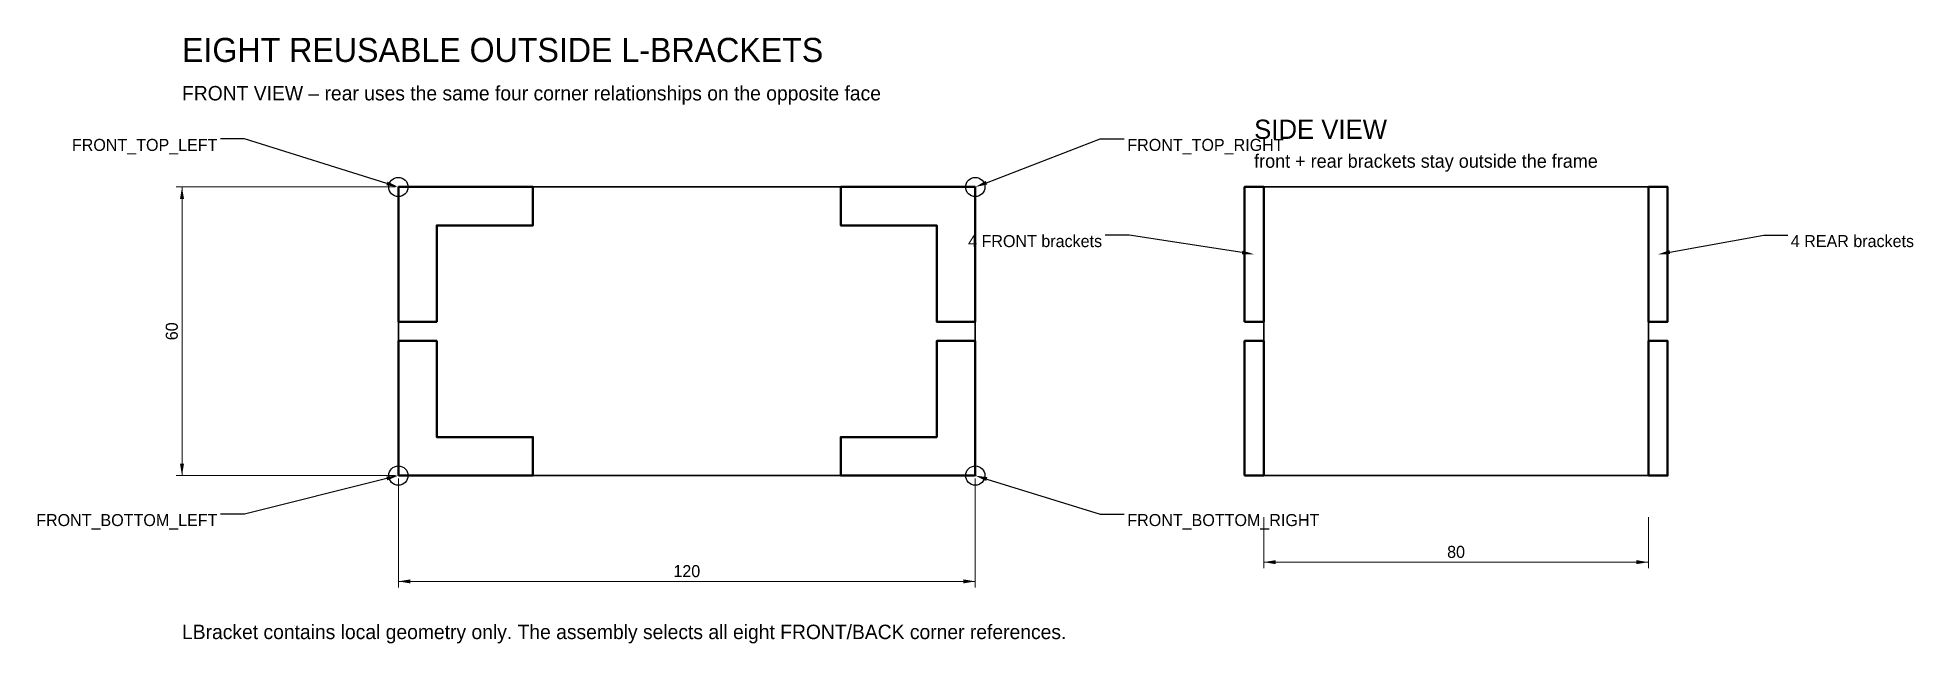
# Model space of a CAD drawing. Header units: millimetres. Extents: x -135 to 255, y -35 to 91.
import ezdxf
from ezdxf import colors
from ezdxf.entities.mleader import LeaderData, LeaderLine
from ezdxf.math import Vec2, Vec3

# ---------------------------------------------------------------- set-up
doc = ezdxf.new("R2010")
doc.units = ezdxf.units.MM
for name, color, linetype, lineweight in [('BRACKET', 3, 'Continuous', 50), ('DETAIL', 7, 'Continuous', 35), ('DIM', 4, 'Continuous', 20), ('FRAME', 8, 'Continuous', 35), ('PLACEMENT', 1, 'Continuous', 30)]:
    doc.layers.add(name, color=color, linetype=linetype, lineweight=lineweight)
doc.layers.add('TEXT', color=7, linetype='Continuous')
doc.dimstyles.new('ISO-25', dxfattribs={"dimtxt": 2.5, "dimasz": 2.5, "dimexe": 1.25, "dimexo": 0.625, "dimtad": 1, "dimdsep": 46, "dimtxsty": 'Standard', "dimcen": 2.5, "dimadec": 0, "dimazin": 0, "dimtfac": 1, "dimtdec": 4, "dimtmove": 0, "dimatfit": 3, "dimfxl": 1, "dimtzin": 0, "dimarcsym": 0})
doc.mleader_styles.duplicate_entry("Standard", '')

# ---------------------------------------------------------------- blocks, each defined once
blk = doc.blocks.new('*D1')
at = {"layer": 'DIM', "color": 0}
for p, q in [((-60, -0.62), (-60, -23.25)), ((60, -0.62), (60, -23.25)), ((-60, -22), (60, -22))]:
    blk.add_line(p, q, dxfattribs=at)
for points in [[(-60, -22), (-57.5, -22.42), (-57.5, -21.58)], [(60, -22), (57.5, -21.58), (57.5, -22.42)]]:
    blk.add_solid(points, dxfattribs=at)
at = {"layer": 'DIM', "color": 0, "insert": (0, -19.88), "char_height": 2.5, "attachment_point": 5}
blk.add_mtext('120', dxfattribs=at)
blk = doc.blocks.new('*D2')
at = {"layer": 'DIM', "color": 0}
for p, q in [((-60.62, 60), (-106.25, 60)), ((-105, 0), (-105, 60)), ((-60.62, 0), (-106.25, 0))]:
    blk.add_line(p, q, dxfattribs=at)
for points in [[(-105, 60), (-105.42, 57.5), (-104.58, 57.5)], [(-105, 0), (-104.58, 2.5), (-105.42, 2.5)]]:
    blk.add_solid(points, dxfattribs=at)
at = {"layer": 'DIM', "color": 0, "insert": (-107.12, 30), "char_height": 2.5, "attachment_point": 5, "rotation": 90}
blk.add_mtext('60', dxfattribs=at)
blk = doc.blocks.new('*D3')
at = {"layer": 'DIM', "color": 0}
for p, q in [((120, -8.62), (120, -19.25)), ((200, -8.62), (200, -19.25)), ((120, -18), (200, -18))]:
    blk.add_line(p, q, dxfattribs=at)
for points in [[(120, -18), (122.5, -18.42), (122.5, -17.58)], [(200, -18), (197.5, -17.58), (197.5, -18.42)]]:
    blk.add_solid(points, dxfattribs=at)
at = {"layer": 'DIM', "color": 0, "insert": (160, -15.88), "char_height": 2.5, "attachment_point": 5}
blk.add_mtext('80', dxfattribs=at)

msp = doc.modelspace()

# ---------------------------------------------------------------- linework, layer by layer
at = {"layer": 'BRACKET'}
for points in [[(-60, 60), (-32, 60), (-32, 52), (-52, 52), (-52, 32), (-60, 32)], [(60, 60), (32, 60), (32, 52), (52, 52), (52, 32), (60, 32)], [(116, 32), (120, 32), (120, 60), (116, 60)], [(200, 32), (204, 32), (204, 60), (200, 60)], [(-60, 0), (-32, 0), (-32, 8), (-52, 8), (-52, 28), (-60, 28)], [(60, 0), (32, 0), (32, 8), (52, 8), (52, 28), (60, 28)], [(116, 0), (120, 0), (120, 28), (116, 28)], [(200, 0), (204, 0), (204, 28), (200, 28)]]:
    msp.add_lwpolyline(points, close=True, dxfattribs=at)
at = {"layer": 'DETAIL'}
msp.add_lwpolyline([(120, 0), (200, 0), (200, 60), (120, 60)], close=True, dxfattribs=at)
at = {"layer": 'FRAME'}
msp.add_lwpolyline([(-60, 0), (60, 0), (60, 60), (-60, 60)], close=True, dxfattribs=at)
at = {"layer": 'PLACEMENT'}
for centre in [(-60, 60), (60, 60), (-60, 0), (60, 0)]:
    msp.add_circle(centre, 2, dxfattribs=at)

# ---------------------------------------------------------------- texts
at = {"layer": 'TEXT'}
for s, height, p in [('EIGHT REUSABLE OUTSIDE L-BRACKETS', 5, (-105, 86)), ('FRONT VIEW – rear uses the same four corner relationships on the opposite face', 3, (-105, 78)), ('SIDE VIEW', 4, (118, 70)), ('front + rear brackets stay outside the frame', 2.8, (118, 64)), ('LBracket contains local geometry only. The assembly selects all eight FRONT/BACK corner references.', 3, (-105, -34))]:
    msp.add_text(s, height=height, dxfattribs=at).set_placement(p)

# ---------------------------------------------------------------- dimensions: what is measured, and where the dimension line sits
at = {"layer": 'DIM'}
dim = msp.add_linear_dim(base=(-105, 30), p1=(-60, 0), p2=(-60, 60), angle=90, dimstyle='ISO-25', dxfattribs=at)
dim.commit()
dim.dimension.update_dxf_attribs({"geometry": '*D2', "text_midpoint": (-107.125, 30)})
for base, p1, p2, picture, middle in [((0, -22), (-60, 0), (60, 0), '*D1', (0, -19.875)), ((160, -18), (120, -8), (200, -8), '*D3', (160, -15.875))]:
    dim = msp.add_linear_dim(base=base, p1=p1, p2=p2, dimstyle='ISO-25', dxfattribs=at)
    dim.commit()
    dim.dimension.update_dxf_attribs({"geometry": picture, "text_midpoint": middle})

# ---------------------------------------------------------------- leaders
at = {"layer": 'PLACEMENT'}
ml = msp.add_multileader_mtext('', dxfattribs=at)
ml.set_content('FRONT_TOP_LEFT')
ml.set_leader_properties()
ml.build(insert=Vec2(0, 0))
ml.multileader.update_dxf_attribs({"text_left_attachment_type": 2, "text_right_attachment_type": 2, "dogleg_length": 5, "arrow_head_size": 2.5})
ctx = ml.context
ctx.base_point, ctx.char_height, ctx.arrow_head_size, ctx.landing_gap_size = Vec3(-97, 70), 2.5, 2.5, 0.625
ctx.left_attachment, ctx.right_attachment, ctx.text_align_type, ctx.attachment_type = 2, 2, 2, 1
notes = []
notes.append((ctx, [(0, (1, 1, 0), (-92, 70), (-1, 0), 5, [(0, [(-60, 60)], 0, [])])]))
ctx.mtext.insert, ctx.mtext.alignment = Vec3(-97.625, 70), 3
ml = msp.add_multileader_mtext('', dxfattribs=at)
ml.set_content('FRONT_TOP_RIGHT')
ml.set_leader_properties()
ml.build(insert=Vec2(0, 0))
ml.multileader.update_dxf_attribs({"text_left_attachment_type": 2, "text_right_attachment_type": 2, "dogleg_length": 5, "arrow_head_size": 2.5})
ctx = ml.context
ctx.base_point, ctx.char_height, ctx.arrow_head_size, ctx.landing_gap_size = Vec3(91, 70), 2.5, 2.5, 0.625
ctx.left_attachment, ctx.right_attachment, ctx.attachment_type = 2, 2, 1
notes.append((ctx, [(0, (1, 1, 0), (86, 70), (1, 0), 5, [(0, [(60, 60)], 0, [])])]))
ctx.mtext.insert = Vec3(91.625, 70)
ml = msp.add_multileader_mtext('', dxfattribs=at)
ml.set_content('4 FRONT brackets')
ml.set_leader_properties()
ml.build(insert=Vec2(0, 0))
ml.multileader.update_dxf_attribs({"text_left_attachment_type": 2, "text_right_attachment_type": 2, "dogleg_length": 5, "arrow_head_size": 2.5})
ctx = ml.context
ctx.base_point, ctx.char_height, ctx.arrow_head_size, ctx.landing_gap_size = Vec3(87, 50), 2.5, 2.5, 0.625
ctx.left_attachment, ctx.right_attachment, ctx.text_align_type, ctx.attachment_type = 2, 2, 2, 1
notes.append((ctx, [(0, (1, 1, 0), (92, 50), (-1, 0), 5, [(0, [(118, 46)], 0, [])])]))
ctx.mtext.insert, ctx.mtext.alignment = Vec3(86.375, 50), 3
ml = msp.add_multileader_mtext('', dxfattribs=at)
ml.set_content('4 REAR brackets')
ml.set_leader_properties()
ml.build(insert=Vec2(0, 0))
ml.multileader.update_dxf_attribs({"text_left_attachment_type": 2, "text_right_attachment_type": 2, "dogleg_length": 5, "arrow_head_size": 2.5})
ctx = ml.context
ctx.base_point, ctx.char_height, ctx.arrow_head_size, ctx.landing_gap_size = Vec3(229, 50), 2.5, 2.5, 0.625
ctx.left_attachment, ctx.right_attachment, ctx.attachment_type = 2, 2, 1
notes.append((ctx, [(0, (1, 1, 0), (224, 50), (1, 0), 5, [(0, [(202, 46)], 0, [])])]))
ctx.mtext.insert = Vec3(229.625, 50)
ml = msp.add_multileader_mtext('', dxfattribs=at)
ml.set_content('FRONT_BOTTOM_LEFT')
ml.set_leader_properties()
ml.build(insert=Vec2(0, 0))
ml.multileader.update_dxf_attribs({"text_left_attachment_type": 2, "text_right_attachment_type": 2, "dogleg_length": 5, "arrow_head_size": 2.5})
ctx = ml.context
ctx.base_point, ctx.char_height, ctx.arrow_head_size, ctx.landing_gap_size = Vec3(-97, -8), 2.5, 2.5, 0.625
ctx.left_attachment, ctx.right_attachment, ctx.text_align_type, ctx.attachment_type = 2, 2, 2, 1
notes.append((ctx, [(0, (1, 1, 0), (-92, -8), (-1, 0), 5, [(0, [(-60, 0)], 0, [])])]))
ctx.mtext.insert, ctx.mtext.alignment = Vec3(-97.625, -8), 3
ml = msp.add_multileader_mtext('', dxfattribs=at)
ml.set_content('FRONT_BOTTOM_RIGHT')
ml.set_leader_properties()
ml.build(insert=Vec2(0, 0))
ml.multileader.update_dxf_attribs({"text_left_attachment_type": 2, "text_right_attachment_type": 2, "dogleg_length": 5, "arrow_head_size": 2.5})
ctx = ml.context
ctx.base_point, ctx.char_height, ctx.arrow_head_size, ctx.landing_gap_size = Vec3(91, -8), 2.5, 2.5, 0.625
ctx.left_attachment, ctx.right_attachment, ctx.attachment_type = 2, 2, 1
notes.append((ctx, [(0, (1, 1, 0), (86, -8), (1, 0), 5, [(0, [(60, 0)], 0, [])])]))
ctx.mtext.insert = Vec3(91.625, -8)
for ctx, leaders in notes:
    for number, flags, end, landing, length, lines in leaders:
        leader = LeaderData()
        leader.index, (leader.has_last_leader_line, leader.has_dogleg_vector, leader.attachment_direction) = number, flags
        leader.last_leader_point, leader.dogleg_vector, leader.dogleg_length = Vec3(end), Vec3(landing), length
        for number, points, colour, breaks in lines:
            line = LeaderLine()
            line.index, line.vertices, line.color, line.breaks = number, Vec3.list(points), colors.encode_raw_color(colour), breaks
            leader.lines.append(line)
        ctx.leaders.append(leader)

doc.saveas('drawing.dxf')
